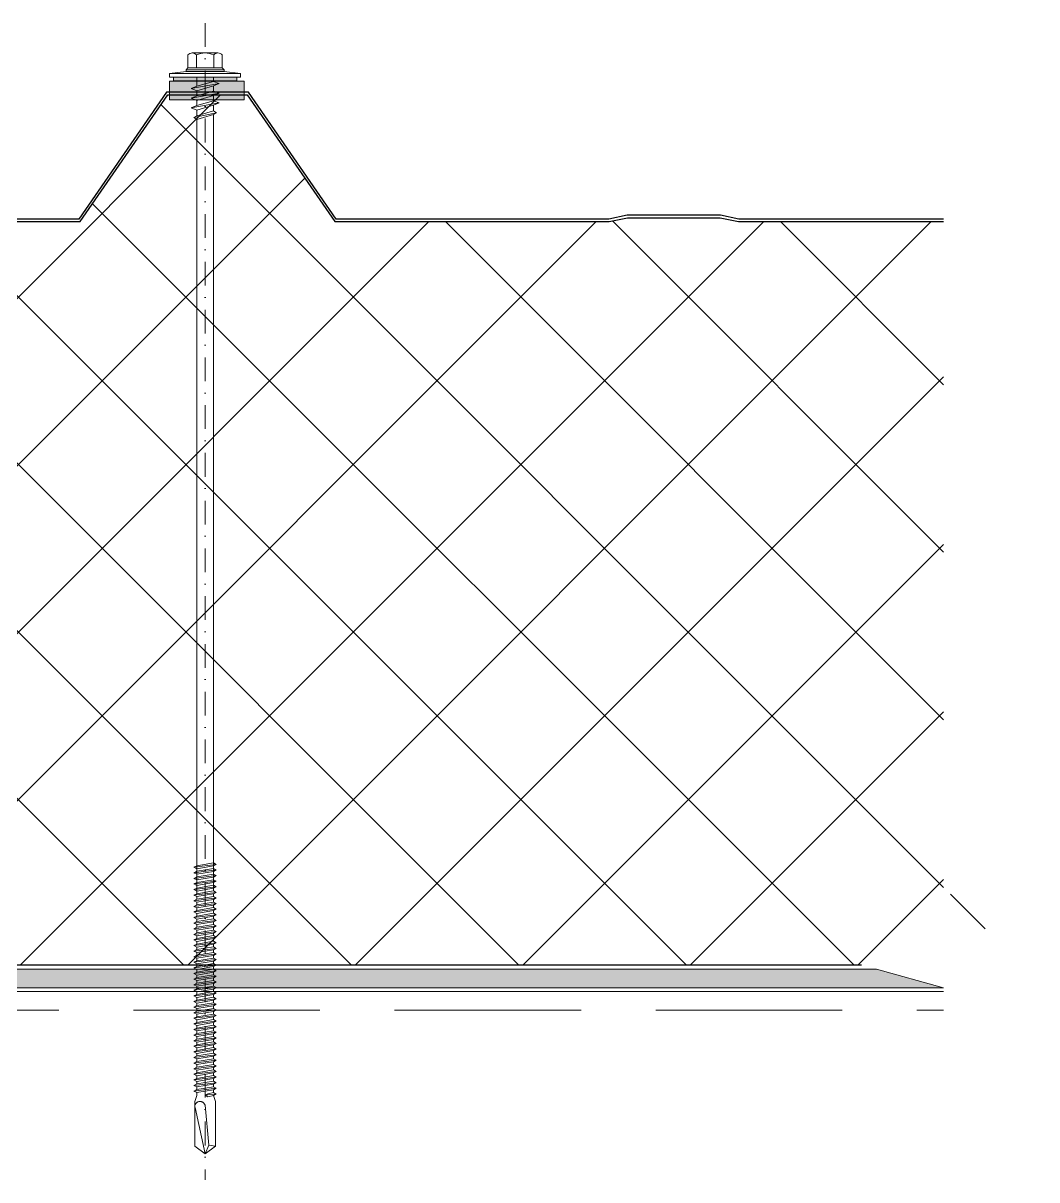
# Model space of a CAD drawing. Header units: millimetres. Extents: x -351329 to 406471, y -253833 to 111767.
# Drawn here: x -229162.5 to -228890.8, y -188681.2 to -188371.2 of the extents above; entities that cross this region are included whole.
import ezdxf

# ---------------------------------------------------------------- set-up
doc = ezdxf.new("R2010")
doc.units = ezdxf.units.MM
doc.linetypes.add('DASHDOT', pattern=[25.4, 12.7, -6.35, 0, -6.35])
doc.linetypes.add('GOST2.303 4', pattern=[7, 5, -2, 0])
for name, color, linetype, lineweight in [('_Саморез', 12, 'Continuous', 9), ('_Сендвичи', 230, 'Continuous', 30), ('_Сендвичи кровля', 5, 'Continuous', 30), ('выноска', 7, 'Continuous', 13), ('тонкие', 221, 'Continuous', 13)]:
    doc.layers.add(name, color=color, linetype=linetype, lineweight=lineweight)
doc.styles.add('GOST 2.304', font='CS_Gost2304.shx')
doc.dimstyles.new('SPDS', dxfattribs={"dimscale": 100, "dimtxt": 2.5, "dimasz": 2.5, "dimexe": 1.25, "dimexo": 0.625, "dimtad": 1, "dimdec": 0, "dimrnd": 0.001, "dimtxsty": 'GOST 2.304', "dimblk": 'OBLIQUE', "dimcen": 2.5, "dimdle": 2, "dimadec": 0, "dimazin": 2, "dimtfac": 0.75, "dimtdec": 0, "dimtmove": 1, "dimatfit": 3, "dimfxl": 1, "dimtolj": 1, "dimarcsym": 0})

# ---------------------------------------------------------------- blocks, each defined once
blk = doc.blocks.new('*D882')
at = {"layer": 'Defpoints', "color": 0, "transparency": 16777216}
for p in [(0, 2.5), (0, -287.5), (0, -287.5)]:
    blk.add_point(p, dxfattribs=at)
at = {"layer": 'Defpoints', "color": 0, "transparency": 16777216, "insert": (-2.04, -13.1), "char_height": 2.5, "attachment_point": 5, "rotation": 90, "style": 'GOST 2.304'}
blk.add_mtext('\\A1;S-CD 65C 5.5х290', dxfattribs=at)
blk = doc.blocks.new('_Oblique')
at = {"layer": 'выноска', "color": 0, "lineweight": -2}
blk.add_line((-0.5, -0.5), (0.5, 0.5), dxfattribs=at)
blk = doc.blocks.new('*U881')
at = {"layer": '_Саморез'}
h = blk.add_hatch(color=256, dxfattribs=at)
h.paths.add_polyline_path([(8.5, 0), (8.5, 1), (0, 1), (0, 0)])
h.paths.add_polyline_path([(-8.5, 1), (-8.5, 0), (0, 0), (0, 1)])
for p, q in [((3.75, -2), (-3.75, -0.7)), ((3.75, -4.6), (-3.75, -3.3)), ((3.75, -7.2), (-3.75, -5.9)), ((3.05, -9.8), (-3.05, -8.5)), ((3, -210.7), (-3, -209.95)), ((3, -212.2), (-3, -211.45)), ((3, -213.7), (-3, -212.95)), ((3, -215.2), (-3, -214.45)), ((3, -216.7), (-3, -215.95)), ((3, -218.2), (-3, -217.45)), ((3, -219.7), (-3, -218.95)), ((3, -221.2), (-3, -220.45)), ((3, -222.7), (-3, -221.95)), ((3, -224.2), (-3, -223.45)), ((3, -225.7), (-3, -224.95)), ((3, -227.2), (-3, -226.45)), ((3, -228.7), (-3, -227.95)), ((3, -230.2), (-3, -229.45)), ((3, -231.7), (-3, -230.95)), ((3, -233.2), (-3, -232.45)), ((3, -234.7), (-3, -233.95)), ((3, -236.2), (-3, -235.45)), ((3, -237.7), (-3, -236.95)), ((3, -239.2), (-3, -238.45)), ((3, -240.7), (-3, -239.95)), ((3, -242.2), (-3, -241.45)), ((3, -243.7), (-3, -242.95)), ((3, -245.2), (-3, -244.45)), ((3, -246.7), (-3, -245.95)), ((3, -248.2), (-3, -247.45)), ((3, -249.7), (-3, -248.95)), ((3, -251.2), (-3, -250.45)), ((3, -252.7), (-3, -251.95)), ((3, -254.2), (-3, -253.45)), ((3, -255.7), (-3, -254.95)), ((3, -257.2), (-3, -256.45)), ((3, -258.7), (-3, -257.95)), ((3, -260.2), (-3, -259.45)), ((3, -261.7), (-3, -260.95)), ((3, -263.2), (-3, -262.45)), ((3, -264.7), (-3, -263.95)), ((3, -266.2), (-3, -265.45)), ((3, -267.7), (-3, -266.95)), ((3, -269.2), (-3, -268.45)), ((3, -270.7), (-3, -269.95)), ((0, -271.825), (-3, -271.45))]:
    blk.add_line(p, q, dxfattribs=at)
at = {"layer": '_Саморез', "linetype": 'DASHDOT', "ltscale": 0.5}
blk.add_lwpolyline([(0, 15.5), (0, -294.5)], dxfattribs=at)
at = {"layer": '_Саморез'}
for points in [[(-4.6, 3.5), (-4.6, 7)], [(-3.45, 7.5), (3.45, 7.5)], [(-2.3, 3.5), (-2.3, 7)], [(2.3, 3.5), (2.3, 7)], [(4.6, 7), (4.6, 3.5)], [(5.1, 3), (4.6, 3.5), (-4.6, 3.5), (-5.1, 3), (5.1, 3)], [(9.5, 2), (5.1, 2.5), (-5.1, 2.5), (-9.5, 2), (9.5, 2)], [(9.5, 1), (-9.5, 1), (-9.5, 2), (9.5, 2), (9.5, 1)], [(5.1, 2.5), (5.1, 3), (-5.1, 3), (-5.1, 2.5), (5.1, 2.5)], [(-2.25, 1), (-2.25, -0.1)], [(2.25, 1), (2.25, -1.4)], [(-2.25, -1.3), (-2.25, -2.7)], [(2.25, -2.6), (2.25, -4)], [(-2.25, -3.9), (-2.25, -5.3)], [(2.25, -5.2), (2.25, -6.6)], [(-2.25, -6.5), (-2.25, -8)], [(-2.25, -9), (-2.25, -217.05)], [(2.25, -7.8), (2.25, -9.3)], [(2.25, -10.3), (2.25, -217.8)], [(-2.25, -210.35), (-2.25, -211.05)], [(-2.25, -211.85), (-2.25, -212.55)], [(-2.25, -213.35), (-2.25, -214.05)], [(2.25, -211.1), (2.25, -211.8)], [(2.25, -212.6), (2.25, -213.3)], [(-2.25, -214.85), (-2.25, -215.55)], [(-2.25, -216.35), (-2.25, -217.05)], [(2.25, -214.1), (2.25, -214.8)], [(2.25, -215.6), (2.25, -216.3)], [(-2.25, -217.85), (-2.25, -218.55)], [(-2.25, -219.35), (-2.25, -220.05)], [(2.25, -217.1), (2.25, -217.8)], [(2.25, -218.6), (2.25, -219.3)], [(-2.25, -220.85), (-2.25, -221.55)], [(-2.25, -222.35), (-2.25, -223.05)], [(2.25, -220.1), (2.25, -220.8)], [(2.25, -221.6), (2.25, -222.3)], [(2.25, -223.1), (2.25, -223.8)], [(-2.25, -223.85), (-2.25, -224.55)], [(-2.25, -225.35), (-2.25, -226.05)], [(2.25, -224.6), (2.25, -225.3)], [(2.25, -226.1), (2.25, -226.8)], [(-2.25, -226.85), (-2.25, -227.55)], [(-2.25, -228.35), (-2.25, -229.05)], [(2.25, -227.6), (2.25, -228.3)], [(2.25, -229.1), (2.25, -229.8)], [(-2.25, -229.85), (-2.25, -230.55)], [(-2.25, -231.35), (-2.25, -232.05)], [(2.25, -230.6), (2.25, -231.3)], [(2.25, -232.1), (2.25, -232.8)], [(-2.25, -232.85), (-2.25, -233.55)], [(-2.25, -234.35), (-2.25, -235.05)], [(2.25, -233.6), (2.25, -234.3)], [(2.25, -235.1), (2.25, -235.8)], [(-2.25, -235.85), (-2.25, -236.55)], [(-2.25, -237.35), (-2.25, -238.05)], [(2.25, -236.6), (2.25, -237.3)], [(2.25, -238.1), (2.25, -238.8)], [(-2.25, -238.85), (-2.25, -239.55)], [(-2.25, -240.35), (-2.25, -241.05)], [(2.25, -239.6), (2.25, -240.3)], [(2.25, -241.1), (2.25, -241.8)], [(-2.25, -241.85), (-2.25, -242.55)], [(-2.25, -243.35), (-2.25, -244.05)], [(-2.25, -244.85), (-2.25, -245.55)], [(2.25, -242.6), (2.25, -243.3)], [(2.25, -244.1), (2.25, -244.8)], [(-2.25, -246.35), (-2.25, -247.05)], [(-2.25, -247.85), (-2.25, -248.55)], [(2.25, -245.6), (2.25, -246.3)], [(2.25, -247.1), (2.25, -247.8)], [(-2.25, -249.35), (-2.25, -250.05)], [(-2.25, -250.85), (-2.25, -251.55)], [(2.25, -248.6), (2.25, -249.3)], [(2.25, -250.1), (2.25, -250.8)], [(-2.25, -252.35), (-2.25, -253.05)], [(-2.25, -253.85), (-2.25, -254.55)], [(2.25, -251.6), (2.25, -252.3)], [(2.25, -253.1), (2.25, -253.8)], [(-2.25, -255.35), (-2.25, -256.05)], [(-2.25, -256.85), (-2.25, -257.55)], [(2.25, -254.6), (2.25, -255.3)], [(2.25, -256.1), (2.25, -256.8)], [(-2.25, -258.35), (-2.25, -259.05)], [(-2.25, -259.85), (-2.25, -260.55)], [(2.25, -257.6), (2.25, -258.3)], [(2.25, -259.1), (2.25, -259.8)], [(-2.25, -261.35), (-2.25, -262.05)], [(-2.25, -262.85), (-2.25, -263.55)], [(2.25, -260.6), (2.25, -261.3)], [(2.25, -262.1), (2.25, -262.8)], [(-2.25, -264.35), (-2.25, -265.05)], [(-2.25, -265.85), (-2.25, -266.55)], [(2.25, -263.6), (2.25, -264.3)], [(2.25, -265.1), (2.25, -265.8)], [(-2.25, -267.35), (-2.25, -268.05)], [(-2.25, -268.85), (-2.25, -269.55)], [(2.25, -266.6), (2.25, -267.3)], [(2.25, -268.1), (2.25, -268.8)], [(2.25, -269.6), (2.25, -270.3)], [(-2.75, -273.5), (-2.25, -271.85)], [(-2.25, -270.35), (-2.25, -271.05)], [(2.25, -271.1), (2.25, -271.85)], [(2.75, -273.5), (2.25, -271.85)], [(0, -287.5), (-2.75, -285.5)], [(0, -287.5), (2.75, -285.5)]]:
    blk.add_lwpolyline(points, dxfattribs=at)
for points in [[(8.5, 0), (-8.5, 0), (-8.5, 1), (8.5, 1)], [(-2.25, -0.1), (2.25, -1.4), (3.75, -2), (2.25, -2.6), (-2.25, -1.3), (-3.75, -0.7)], [(-2.25, -2.7), (2.25, -4), (3.75, -4.6), (2.25, -5.2), (-2.25, -3.9), (-3.75, -3.3)], [(-2.25, -5.3), (2.25, -6.6), (3.75, -7.2), (2.25, -7.8), (-2.25, -6.5), (-3.75, -5.9)], [(-2.25, -8), (2.25, -9.3), (3.05, -9.8), (2.25, -10.3), (-2.25, -9), (-3.05, -8.5)], [(-2.25, -209.55), (2.25, -210.3), (3, -210.7), (2.25, -211.1), (-2.25, -210.35), (-3, -209.95)], [(-2.25, -211.05), (2.25, -211.8), (3, -212.2), (2.25, -212.6), (-2.25, -211.85), (-3, -211.45)], [(-2.25, -212.55), (2.25, -213.3), (3, -213.7), (2.25, -214.1), (-2.25, -213.35), (-3, -212.95)], [(-2.25, -214.05), (2.25, -214.8), (3, -215.2), (2.25, -215.6), (-2.25, -214.85), (-3, -214.45)], [(-2.25, -215.55), (2.25, -216.3), (3, -216.7), (2.25, -217.1), (-2.25, -216.35), (-3, -215.95)], [(-2.25, -217.05), (2.25, -217.8), (3, -218.2), (2.25, -218.6), (-2.25, -217.85), (-3, -217.45)], [(-2.25, -218.55), (2.25, -219.3), (3, -219.7), (2.25, -220.1), (-2.25, -219.35), (-3, -218.95)], [(-2.25, -220.05), (2.25, -220.8), (3, -221.2), (2.25, -221.6), (-2.25, -220.85), (-3, -220.45)], [(-2.25, -221.55), (2.25, -222.3), (3, -222.7), (2.25, -223.1), (-2.25, -222.35), (-3, -221.95)], [(-2.25, -223.05), (2.25, -223.8), (3, -224.2), (2.25, -224.6), (-2.25, -223.85), (-3, -223.45)], [(-2.25, -224.55), (2.25, -225.3), (3, -225.7), (2.25, -226.1), (-2.25, -225.35), (-3, -224.95)], [(-2.25, -226.05), (2.25, -226.8), (3, -227.2), (2.25, -227.6), (-2.25, -226.85), (-3, -226.45)], [(-2.25, -227.55), (2.25, -228.3), (3, -228.7), (2.25, -229.1), (-2.25, -228.35), (-3, -227.95)], [(-2.25, -229.05), (2.25, -229.8), (3, -230.2), (2.25, -230.6), (-2.25, -229.85), (-3, -229.45)], [(-2.25, -230.55), (2.25, -231.3), (3, -231.7), (2.25, -232.1), (-2.25, -231.35), (-3, -230.95)], [(-2.25, -232.05), (2.25, -232.8), (3, -233.2), (2.25, -233.6), (-2.25, -232.85), (-3, -232.45)], [(-2.25, -233.55), (2.25, -234.3), (3, -234.7), (2.25, -235.1), (-2.25, -234.35), (-3, -233.95)], [(-2.25, -235.05), (2.25, -235.8), (3, -236.2), (2.25, -236.6), (-2.25, -235.85), (-3, -235.45)], [(-2.25, -236.55), (2.25, -237.3), (3, -237.7), (2.25, -238.1), (-2.25, -237.35), (-3, -236.95)], [(-2.25, -238.05), (2.25, -238.8), (3, -239.2), (2.25, -239.6), (-2.25, -238.85), (-3, -238.45)], [(-2.25, -239.55), (2.25, -240.3), (3, -240.7), (2.25, -241.1), (-2.25, -240.35), (-3, -239.95)], [(-2.25, -241.05), (2.25, -241.8), (3, -242.2), (2.25, -242.6), (-2.25, -241.85), (-3, -241.45)], [(-2.25, -242.55), (2.25, -243.3), (3, -243.7), (2.25, -244.1), (-2.25, -243.35), (-3, -242.95)], [(-2.25, -244.05), (2.25, -244.8), (3, -245.2), (2.25, -245.6), (-2.25, -244.85), (-3, -244.45)], [(-2.25, -245.55), (2.25, -246.3), (3, -246.7), (2.25, -247.1), (-2.25, -246.35), (-3, -245.95)], [(-2.25, -247.05), (2.25, -247.8), (3, -248.2), (2.25, -248.6), (-2.25, -247.85), (-3, -247.45)], [(-2.25, -248.55), (2.25, -249.3), (3, -249.7), (2.25, -250.1), (-2.25, -249.35), (-3, -248.95)], [(-2.25, -250.05), (2.25, -250.8), (3, -251.2), (2.25, -251.6), (-2.25, -250.85), (-3, -250.45)], [(-2.25, -251.55), (2.25, -252.3), (3, -252.7), (2.25, -253.1), (-2.25, -252.35), (-3, -251.95)], [(-2.25, -253.05), (2.25, -253.8), (3, -254.2), (2.25, -254.6), (-2.25, -253.85), (-3, -253.45)], [(-2.25, -254.55), (2.25, -255.3), (3, -255.7), (2.25, -256.1), (-2.25, -255.35), (-3, -254.95)], [(-2.25, -256.05), (2.25, -256.8), (3, -257.2), (2.25, -257.6), (-2.25, -256.85), (-3, -256.45)], [(-2.25, -257.55), (2.25, -258.3), (3, -258.7), (2.25, -259.1), (-2.25, -258.35), (-3, -257.95)], [(-2.25, -259.05), (2.25, -259.8), (3, -260.2), (2.25, -260.6), (-2.25, -259.85), (-3, -259.45)], [(-2.25, -260.55), (2.25, -261.3), (3, -261.7), (2.25, -262.1), (-2.25, -261.35), (-3, -260.95)], [(-2.25, -262.05), (2.25, -262.8), (3, -263.2), (2.25, -263.6), (-2.25, -262.85), (-3, -262.45)], [(-2.25, -263.55), (2.25, -264.3), (3, -264.7), (2.25, -265.1), (-2.25, -264.35), (-3, -263.95)], [(-2.25, -265.05), (2.25, -265.8), (3, -266.2), (2.25, -266.6), (-2.25, -265.85), (-3, -265.45)], [(-2.25, -266.55), (2.25, -267.3), (3, -267.7), (2.25, -268.1), (-2.25, -267.35), (-3, -266.95)], [(-2.25, -268.05), (2.25, -268.8), (3, -269.2), (2.25, -269.6), (-2.25, -268.85), (-3, -268.45)], [(-2.25, -269.55), (2.25, -270.3), (3, -270.7), (2.25, -271.1), (-2.25, -270.35), (-3, -269.95)], [(-2.25, -271.05), (-0.75, -271.425), (0, -271.825), (-0.75, -272.225), (-2.25, -271.85), (-3, -271.45)]]:
    blk.add_lwpolyline(points, close=True, dxfattribs=at)
at = {"layer": '_Саморез', "linetype": 'DASHDOT'}
for points in [[(-2.75, -285.5), (-2.75, -273.5)], [(-1, -285.2), (0, -274.5)], [(0, -287.5), (2.75, -274.5)], [(2.75, -285.5), (2.75, -273.5)], [(-2.75, -285.5), (-1, -285.2)], [(-1, -285.2), (0, -287.5)]]:
    blk.add_lwpolyline(points, dxfattribs=at)
at = {"layer": '_Саморез'}
for centre, radius, start, end in [((-3.45, 5.927), 1.573, 43.00287, 136.99713), ((0, 1.96), 5.54, 65.47045, 114.52955), ((3.45, 5.927), 1.573, 43.00287, 136.99713)]:
    blk.add_arc(centre, radius, start, end, dxfattribs=at)
at = {"layer": '_Саморез', "linetype": 'DASHDOT'}
blk.add_arc((1.375, -274.945), 1.445, 17.94525, 162.05475, dxfattribs=at)
at = {"layer": 'Defpoints', "color": 1}
dim = blk.add_linear_dim(base=(0, -287.5), p1=(0, 2.5), p2=(0, -287.5), angle=270, text='S-CD 65C 5.5х<>', dimstyle='SPDS', override={"dimscale": 1, "dimdec": 2, "dimlfac": 1, "dimtxsty": 'GOST 2.304', "dimse1": 1, "dimse2": 1, "dimsd1": 1, "dimsd2": 1, "dimtdec": 2, "dimtolj": 1}, dxfattribs=at)
dim.commit()
dim.dimension.update_dxf_attribs({"geometry": '*D882', "text_midpoint": (0, -13.1), "dimtype": 160})

msp = doc.modelspace()

# ---------------------------------------------------------------- hatches: boundary and pattern name
at = {"layer": 'тонкие', "ltscale": 10}
h = msp.add_hatch(color=256, dxfattribs=at)
h.dxf.hatch_style = 1
h.paths.add_polyline_path([(-229103.21, -188386.68), (-229123.21, -188386.68), (-229123.21, -188391.68), (-229103.21, -188391.68)])
h = msp.add_hatch(dxfattribs=at)
h.set_pattern_fill('ANSI37', color=256, scale=10, angle=-90)
h.set_pattern_definition([(315, (-266364.503, -156991.247), (22.45064, 22.45064), []), (45, (-266364.503, -156991.247), (-22.45064, 22.45064), [])])
edge = h.paths.add_edge_path()
edge.add_line((-228915.77, -188604.17), (-228915.77, -188424.37))
edge.add_line((-228915.77, -188424.37), (-228970.74, -188424.37))
edge.add_line((-228970.74, -188424.37), (-228975.64, -188423.37))
edge.add_line((-228975.64, -188423.37), (-229000.5, -188423.37))
edge.add_line((-229000.5, -188423.37), (-229005.4, -188424.37))
edge.add_line((-229005.4, -188424.37), (-229078.93, -188424.37))
edge.add_line((-229078.93, -188424.37), (-229102.43, -188390.37))
edge.add_line((-229102.43, -188390.37), (-229123.72, -188390.37))
edge.add_line((-229123.72, -188390.37), (-229147.22, -188424.37))
edge.add_line((-229147.22, -188424.37), (-229220.74, -188424.37))
edge.add_line((-229220.74, -188424.37), (-229225.64, -188423.37))
edge.add_line((-229225.64, -188423.37), (-229250.5, -188423.37))
edge.add_line((-229250.5, -188423.37), (-229255.4, -188424.37))
edge.add_line((-229255.4, -188424.37), (-229328.93, -188424.37))
edge.add_line((-229328.93, -188424.37), (-229352.43, -188390.37))
edge.add_line((-229352.43, -188390.37), (-229373.72, -188390.37))
edge.add_line((-229373.72, -188390.37), (-229397.22, -188424.37))
edge.add_line((-229397.22, -188424.37), (-229415.37, -188424.37))
edge.add_line((-229415.37, -188424.37), (-229415.37, -188431.67))
edge.add_line((-229415.37, -188431.67), (-229416.07, -188431.67))
edge.add_line((-229416.07, -188431.67), (-229416.07, -188609.81))
edge.add_line((-229416.07, -188609.81), (-229414.5, -188609.81))
edge.add_line((-229414.5, -188609.81), (-229410.43, -188610.53))
edge.add_arc((-229411.12, -188614.43), 3.96, 0, 79.9958, ccw=False)
edge.add_line((-229407.16, -188614.43), (-229407.16, -188623.67))
edge.add_line((-229407.16, -188623.67), (-228928.47, -188623.67))
edge.add_line((-228928.47, -188623.67), (-228928.47, -188622.67))
edge.add_line((-228928.47, -188622.67), (-228929.47, -188622.17))
edge.add_line((-228929.47, -188622.17), (-228928.47, -188621.67))
edge.add_line((-228928.47, -188621.67), (-228928.47, -188620.67))
edge.add_line((-228928.47, -188620.67), (-228929.47, -188620.17))
edge.add_line((-228929.47, -188620.17), (-228928.47, -188619.67))
edge.add_line((-228928.47, -188619.67), (-228928.89, -188618.83))
edge.add_line((-228928.89, -188618.83), (-228928.87, -188618.77))
edge.add_line((-228928.87, -188618.77), (-228928.87, -188614.87))
edge.add_line((-228928.87, -188614.87), (-228927.07, -188613.67))
edge.add_line((-228927.07, -188613.67), (-228925.27, -188614.87))
edge.add_line((-228925.27, -188614.87), (-228925.27, -188618.87))
edge.add_line((-228925.27, -188618.87), (-228925.37, -188619.07))
edge.add_line((-228925.37, -188619.07), (-228890.77, -188610.42))
edge.add_line((-228890.77, -188610.42), (-228915.77, -188604.17))
h = msp.add_hatch(color=256, dxfattribs=at)
h.dxf.hatch_style = 1
h.paths.add_polyline_path([(-228915.77, -188629.67), (-228933.77, -188624.67), (-229335.56, -188624.67), (-229335.56, -188629.67)])

# ---------------------------------------------------------------- linework, layer by layer
at = {"layer": '_Сендвичи кровля', "color": 7}
for points in [[(-228915.77, -188423.67), (-228970.67, -188423.67), (-228975.57, -188422.67), (-229000.57, -188422.67), (-229005.47, -188423.67), (-229078.57, -188423.67), (-229102.07, -188389.67), (-229124.07, -188389.67), (-229147.57, -188423.67), (-229220.67, -188423.67)], [(-229220.74, -188424.37), (-229147.22, -188424.37), (-229123.72, -188390.37), (-229102.43, -188390.37), (-229078.93, -188424.37), (-229005.4, -188424.37), (-229000.5, -188423.37), (-228975.64, -188423.37), (-228970.74, -188424.37), (-228915.77, -188424.37)]]:
    msp.add_lwpolyline(points, dxfattribs=at)
msp.add_lwpolyline([(-228937.77, -188623.67), (-229420.53, -188623.67, -0.982697), (-229420.62, -188618.72), (-229410.98, -188618.38, 0.900404), (-229410.43, -188610.53), (-229414.5, -188609.81)], format="xyb", dxfattribs=at)
at = {"layer": 'тонкие', "ltscale": 10}
msp.add_line((-229412.91, -188630.67), (-228915.77, -188630.67), dxfattribs=at)
at = {"layer": 'тонкие', "linetype": 'GOST2.303 4', "ltscale": 10}
msp.add_line((-229412.91, -188635.67), (-228915.77, -188635.67), dxfattribs=at)
at = {"layer": 'тонкие', "ltscale": 10}
for points in [[(-229103.21, -188391.68), (-229123.21, -188391.68), (-229123.21, -188386.68), (-229103.21, -188386.68)], [(-229335.56, -188629.67), (-228915.77, -188629.67), (-228933.77, -188624.67), (-229335.56, -188624.67)]]:
    msp.add_lwpolyline(points, close=True, dxfattribs=at)

# ---------------------------------------------------------------- block references
at = {"layer": '_Сендвичи', "ltscale": 10, "xscale": -1, "rotation": 359.9999999999999}
msp.add_blockref('*U881', (-229113.7, -188386.67), dxfattribs=at)

doc.saveas('drawing.dxf')
